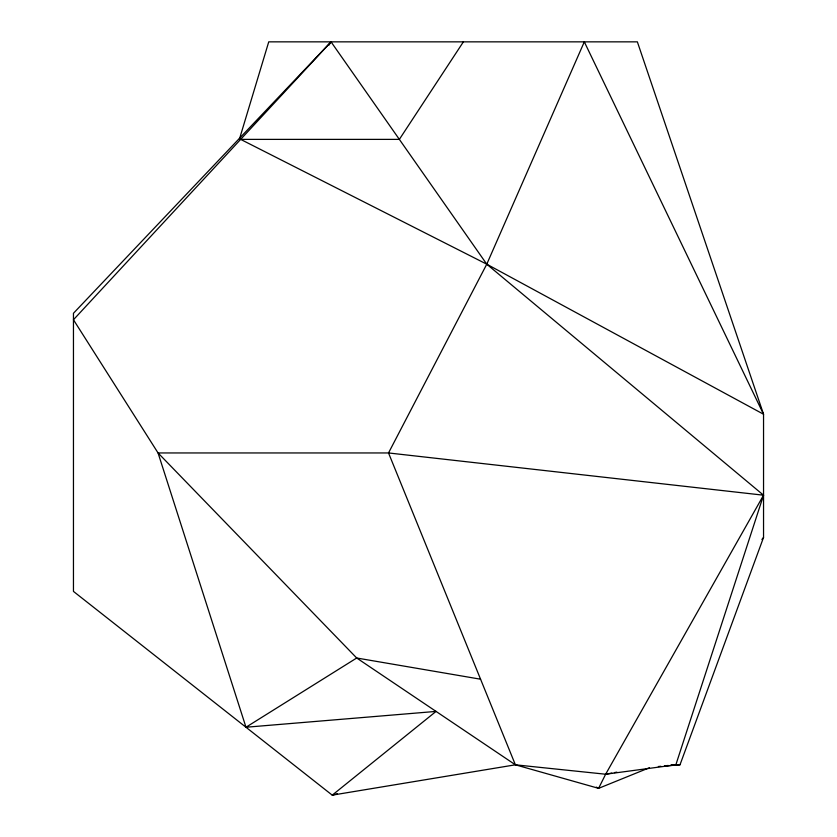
<?xml version="1.0" encoding="UTF-8"?>
<svg xmlns="http://www.w3.org/2000/svg" width="837" height="837" viewBox="0 0 837 837"><rect width="100%" height="100%" fill="white"/><g stroke="black" fill="none" stroke-linecap="round" stroke-linejoin="round"><path stroke-width="1.26" d="M239.424 139.151L268.74 41.85L637.365 41.85L763.543 414.231L763.543 537.448L680 764.809L664.724 766.012M649.376 767.749L598.601 788.349L515.393 764.809L388.525 452.953L486.768 264.189L584.31 41.85L763.543 414.231L486.768 264.189L331.044 41.85L73.457 313.279L73.457 591.403L332.237 795.15L515.393 764.809L605.643 774.225L675.857 764.809L763.543 495.201L486.768 264.189L240.648 139.381L399.354 139.381L463.384 41.85M328.951 45.156L331.044 41.85L73.457 319.755L158.057 452.953L388.525 452.953L763.543 495.201L605.643 774.225L598.601 788.349L596.321 787.125M761.911 539.467L763.543 537.448M515.393 764.809L356.708 658.008L158.057 452.953L245.984 727.238L356.708 658.008L480.564 679.205M337.259 793.738L332.237 795.15L436.056 711.408L245.984 727.238M605.643 774.225L611.868 773.074M614.358 772.614L616.848 772.153M664.494 765.803L668.282 765.468M670.803 765.248L675.857 764.809M658.353 766.514L660.906 766.305M672.216 764.809L680 764.809"/></g></svg>
